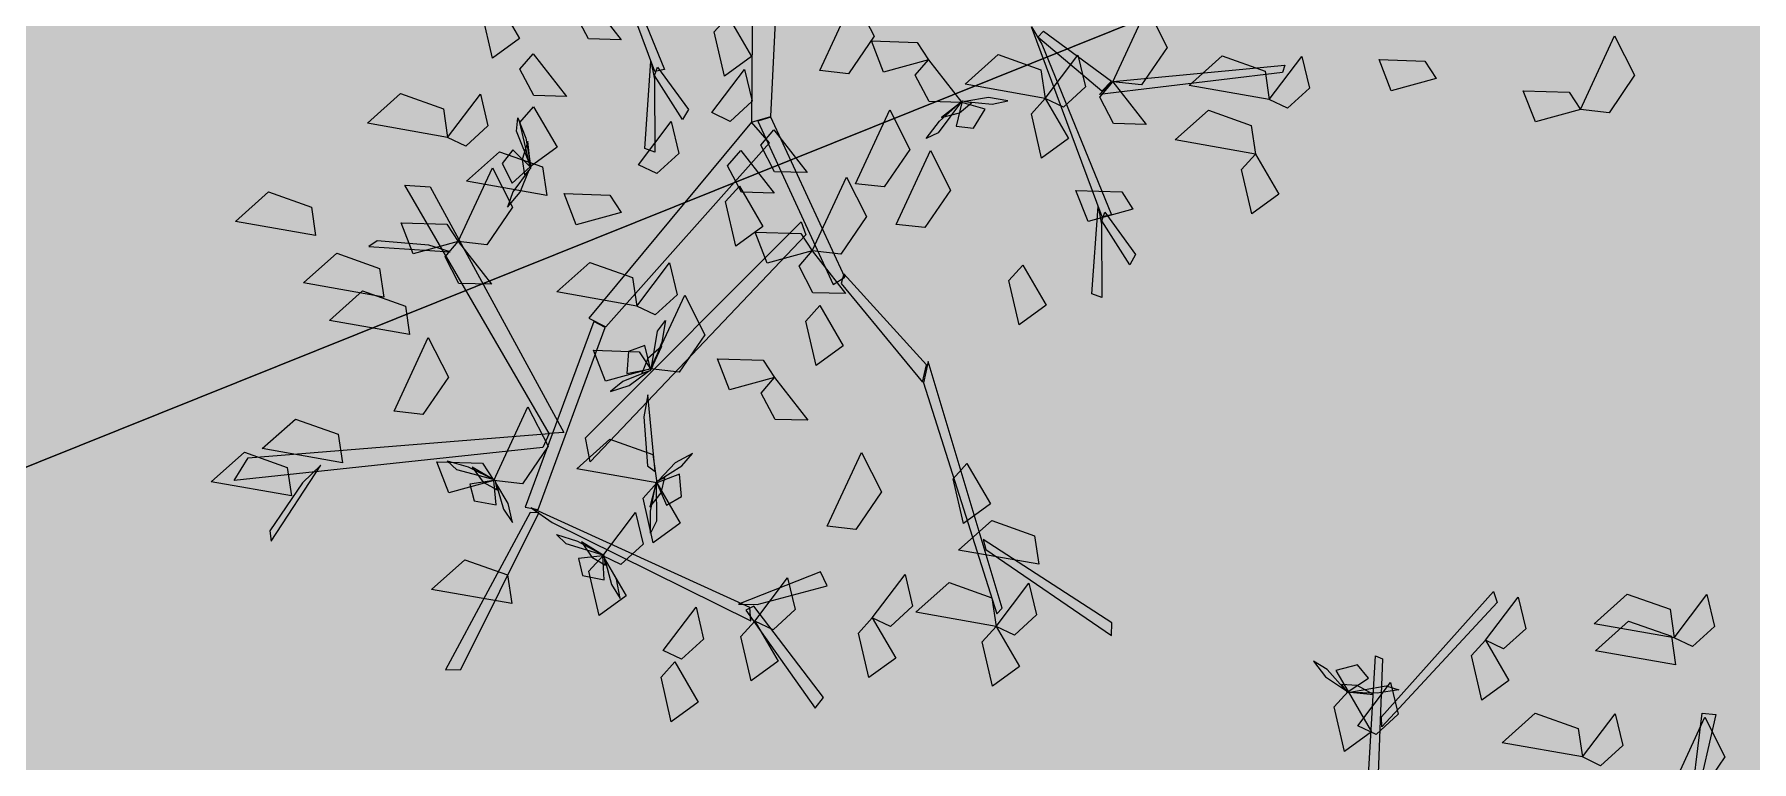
# Model space of a CAD drawing. Header units: metres. Extents: x 1851427 to 1852022, y 5183007 to 5183309.
# Drawn here: x 1851510.82 to 1851517.72, y 5183239.44 to 5183242.36 of the extents above; entities that cross this region are included whole.
import ezdxf

# ---------------------------------------------------------------- set-up
doc = ezdxf.new("R2010")
doc.units = ezdxf.units.M
doc.header["$LTSCALE"] = 2.5
for name, color, linetype in [('PRO_PAR_HAC', 7, 'CONTINUOUS'), ('PRO_VOI_APLAT', 7, 'CONTINUOUS'), ('PRO_VOI_VEG', 81, 'CONTINUOUS'), ('TN_', 94, 'CONTINUOUS')]:
    doc.layers.add(name, color=color, linetype=linetype)

# ---------------------------------------------------------------- blocks, each defined once
blk = doc.blocks.new('arbre4')
at = {"layer": 'PRO_VOI_VEG', "color": 42, "linetype": 'ByBlock', "lineweight": -2, "extrusion": (-0.36254, -0.748914, 0.5547), "elevation": 2.6522, "flags": 128}
for points in [[(-5.2239, 5.3855), (-4.8923, 7.02), (-4.8481, 6.9261), (-5.2018, 5.2915), (-5.2239, 5.3855)], [(-4.966, 3.657), (-5.386, 5.9491), (-5.3418, 5.9491), (-4.8702, 3.5349), (-4.966, 3.657)]]:
    blk.add_lwpolyline(points, close=True, dxfattribs=at)
at = {"layer": 'PRO_VOI_VEG', "linetype": 'ByBlock', "lineweight": -2, "extrusion": (0.632852, 0.167542, 0.755929), "flags": 128}
for points, elevation in [([(4.2174, 5.5067), (4.3904, 5.1642), (4.2037, 5.1887), (4.1359, 5.3971), (4.2174, 5.5067)], 2.1619), ([(3.8761, 5.3215), (4.0491, 4.979), (3.8624, 5.0035), (3.7946, 5.2119), (3.8761, 5.3215)], 3.5201), ([(3.9929, 7.1324), (4.1659, 6.7899), (3.9791, 6.8144), (3.9113, 7.0228), (3.9929, 7.1324)], 2.737), ([(3.402, 5.2745), (3.575, 4.932), (3.3882, 4.9565), (3.3204, 5.1649), (3.402, 5.2745)], 2.363), ([(-1.2153, 6.1317), (-1.0423, 5.7892), (-1.2291, 5.8137), (-1.2969, 6.0221), (-1.2153, 6.1317)], 5.812), ([(-0.8538, 5.1759), (-0.6808, 4.8334), (-0.8676, 4.8579), (-0.9354, 5.0663), (-0.8538, 5.1759)], 2.4484), ([(-1.7636, 2.9664), (-1.5906, 2.6238), (-1.7773, 2.6484), (-1.8451, 2.8568), (-1.7636, 2.9664)], 4.9608), ([(-2.1902, 3.1164), (-2.0172, 2.7738), (-2.204, 2.7984), (-2.2718, 3.0067), (-2.1902, 3.1164)], 6.9869), ([(-1.3605, 2.6479), (-1.1875, 2.3054), (-1.3742, 2.3299), (-1.442, 2.5383), (-1.3605, 2.6479)], 1.0322), ([(-2.1246, 6.0027), (-1.9516, 5.6602), (-2.1383, 5.6847), (-2.2061, 5.8931), (-2.1246, 6.0027)], 4.4873), ([(-3.4152, 5.7263), (-3.2422, 5.3838), (-3.4289, 5.4083), (-3.4967, 5.6167), (-3.4152, 5.7263)], 3.1695), ([(-4.0553, 4.899), (-3.8824, 4.5565), (-4.0691, 4.5811), (-4.1369, 4.7894), (-4.0553, 4.899)], 3.2871), ([(-4.2579, 4.4124), (-4.0849, 4.0699), (-4.2716, 4.0944), (-4.3394, 4.3028), (-4.2579, 4.4124)], 3.7085), ([(-4.0434, 7.2457), (-3.8704, 6.9032), (-4.0572, 6.9277), (-4.125, 7.1361), (-4.0434, 7.2457)], 5.1543), ([(-4.537, 4.9837), (-4.364, 4.6412), (-4.5507, 4.6658), (-4.6185, 4.8741), (-4.537, 4.9837)], 5.3697)]:
    blk.add_lwpolyline(points, close=True, dxfattribs=dict(at, elevation=elevation))
at = {"layer": 'PRO_VOI_VEG', "linetype": 'ByBlock', "lineweight": -2, "extrusion": (-0.095442, 0.360509, 0.92786), "flags": 128}
for points, elevation in [([(1.7182, -1.305), (2.1263, -1.5497), (1.8912, -1.6559), (1.6872, -1.4804), (1.7182, -1.305)], 7.1469), ([(1.7612, -0.2362), (2.1692, -0.4809), (1.9341, -0.5871), (1.7301, -0.4116), (1.7612, -0.2362)], 9.4063), ([(2.4402, -0.865), (2.8483, -1.1097), (2.6132, -1.2159), (2.4092, -1.0405), (2.4402, -0.865)], 6.9701), ([(2.3097, 3.6916), (2.7178, 3.4468), (2.4827, 3.3406), (2.2787, 3.5161), (2.3097, 3.6916)], 6.8952), ([(-1.0053, 3.759), (-0.5972, 3.5143), (-0.8323, 3.4081), (-1.0363, 3.5836), (-1.0053, 3.759)], 4.6237), ([(-2.2183, 4.6614), (-1.8102, 4.4167), (-2.0453, 4.3105), (-2.2493, 4.486), (-2.2183, 4.6614)], 5.7247), ([(1.8811, 4.0209), (2.2892, 3.7762), (2.0541, 3.67), (1.8501, 3.8455), (1.8811, 4.0209)], 6.3717), ([(3.2103, 3.6444), (3.6184, 3.3997), (3.3833, 3.2935), (3.1793, 3.469), (3.2103, 3.6444)], 6.0132), ([(-2.0413, 5.013), (-1.6333, 4.7683), (-1.8683, 4.6621), (-2.0724, 4.8376), (-2.0413, 5.013)], 5.8762), ([(2.956, 4.2829), (3.3641, 4.0382), (3.129, 3.932), (2.9249, 4.1074), (2.956, 4.2829)], 6.3648), ([(2.8862, 3.6731), (3.2943, 3.4284), (3.0592, 3.3222), (2.8552, 3.4976), (2.8862, 3.6731)], 4.1703), ([(1.6, 4.094), (2.0081, 3.8493), (1.773, 3.7431), (1.569, 3.9185), (1.6, 4.094)], 4.489), ([(3.4912, 4.3702), (3.8993, 4.1255), (3.6642, 4.0193), (3.4601, 4.1948), (3.4912, 4.3702)], 4.378), ([(3.8302, 4.4487), (4.2382, 4.204), (4.0032, 4.0978), (3.7991, 4.2733), (3.8302, 4.4487)], 4.3465), ([(1.8234, 4.4791), (2.2315, 4.2344), (1.9964, 4.1282), (1.7923, 4.3036), (1.8234, 4.4791)], 2.7729), ([(2.837, 5.3739), (3.245, 5.1292), (3.01, 5.023), (2.8059, 5.1984), (2.837, 5.3739)], 3.9746), ([(-0.0958, 6.0943), (0.3123, 5.8496), (0.0772, 5.7434), (-0.1268, 5.9188), (-0.0958, 6.0943)], 3.6851), ([(0.252, 6.3324), (0.6601, 6.0877), (0.425, 5.9815), (0.221, 6.1569), (0.252, 6.3324)], 3.5894)]:
    blk.add_lwpolyline(points, close=True, dxfattribs=dict(at, elevation=elevation))
at = {"layer": 'PRO_VOI_VEG', "linetype": 'ByBlock', "lineweight": -2, "extrusion": (0.843665, 0.223353, 0.488205), "flags": 128}
for points, elevation in [([(4.2174, 6.3088), (3.9549, 6.2031), (3.8991, 6.5793), (4.16, 6.5214), (4.2174, 6.3088)], 0.3811), ([(4.1968, 6.7192), (3.9343, 6.6134), (3.8784, 6.9896), (4.1394, 6.9318), (4.1968, 6.7192)], -0.3524), ([(-0.1897, 5.444), (-0.4522, 5.3383), (-0.5081, 5.7145), (-0.2471, 5.6566), (-0.1897, 5.444)], 0.9998), ([(-0.7234, 2.0725), (-0.9859, 1.9667), (-1.0417, 2.3429), (-0.7808, 2.2851), (-0.7234, 2.0725)], 0.5168), ([(-0.8503, 6.2345), (-1.1128, 6.1287), (-1.1687, 6.5049), (-0.9077, 6.4471), (-0.8503, 6.2345)], 1.4414), ([(-1.7636, 4.4768), (-2.026, 4.3711), (-2.0819, 4.7473), (-1.8209, 4.6894), (-1.7636, 4.4768)], 3.6562), ([(-1.6663, 5.3669), (-1.9288, 5.2612), (-1.9846, 5.6374), (-1.7237, 5.5795), (-1.6663, 5.3669)], 2.0649), ([(-2.46, 5.3933), (-2.7225, 5.2876), (-2.7783, 5.6638), (-2.5174, 5.6059), (-2.46, 5.3933)], 5.356), ([(-2.6258, 6.1114), (-2.8883, 6.0057), (-2.9441, 6.3819), (-2.6832, 6.324), (-2.6258, 6.1114)], 4.0724), ([(-2.4655, 5.2636), (-2.728, 5.1579), (-2.7838, 5.5341), (-2.5229, 5.4763), (-2.4655, 5.2636)], 2.2495), ([(-3.1219, 7.2801), (-3.3844, 7.1744), (-3.4402, 7.5506), (-3.1793, 7.4927), (-3.1219, 7.2801)], 1.9832), ([(-3.5987, 5.0186), (-3.8612, 4.9129), (-3.9171, 5.2891), (-3.6561, 5.2312), (-3.5987, 5.0186)], 2.6876), ([(-3.4152, 5.6727), (-3.6777, 5.567), (-3.7335, 5.9432), (-3.4726, 5.8853), (-3.4152, 5.6727)], 0.5909), ([(-4.0553, 5.725), (-4.3178, 5.6192), (-4.3737, 5.9954), (-4.1127, 5.9376), (-4.0553, 5.725)], 1.4249), ([(-4.2579, 6.596), (-4.5204, 6.4903), (-4.5763, 6.8665), (-4.3153, 6.8086), (-4.2579, 6.596)], 2.6498), ([(-4.1268, 5.5788), (-4.3893, 5.4731), (-4.4452, 5.8493), (-4.1842, 5.7914), (-4.1268, 5.5788)], 0.7589), ([(-4.537, 6.513), (-4.7995, 6.4072), (-4.8554, 6.7834), (-4.5944, 6.7256), (-4.537, 6.513)], 3.3545)]:
    blk.add_lwpolyline(points, close=True, dxfattribs=dict(at, elevation=elevation))
at = {"layer": 'PRO_VOI_VEG', "color": 6, "linetype": 'ByBlock', "lineweight": -2, "extrusion": (0.761179, 0.630584, 0.151559), "elevation": -0.6235, "flags": 128}
blk.add_lwpolyline([(5.3314, 5.8426), (5.4885, 5.7965), (5.5789, 5.9523), (5.4669, 6.0349), (5.3314, 5.8426)], close=True, dxfattribs=at)
at = {"layer": 'PRO_VOI_VEG', "color": 6, "linetype": 'ByBlock', "lineweight": -2, "extrusion": (0.291224, 0.822706, 0.488205), "elevation": 4.0382, "flags": 128}
blk.add_lwpolyline([(5.3295, 4.263), (5.237, 4.0489), (5.3184, 3.932), (5.4293, 4.0635), (5.3295, 4.263)], close=True, dxfattribs=at)
at = {"layer": 'PRO_VOI_VEG', "color": 6, "linetype": 'ByBlock', "lineweight": -2, "extrusion": (-0.331412, -0.936235, 0.116747), "elevation": -0.7624, "flags": 128}
blk.add_lwpolyline([(-5.3369, 5.8346), (-5.1853, 6.0601), (-5.2888, 6.2745), (-5.3775, 6.1205), (-5.3369, 5.8346)], close=True, dxfattribs=at)
at = {"layer": 'PRO_VOI_VEG', "color": 6, "linetype": 'ByBlock', "lineweight": -2, "extrusion": (-0.01986, 0.986115, 0.164872), "elevation": 4.1213, "flags": 128}
blk.add_lwpolyline([(4.4803, 5.0961), (4.2583, 4.9892), (4.1878, 5.1686), (4.3137, 5.2227), (4.4803, 5.0961)], close=True, dxfattribs=at)
at = {"layer": 'PRO_VOI_VEG', "color": 42, "linetype": 'ByBlock', "lineweight": -2, "extrusion": (0.633753, -0.39248, 0.666571), "elevation": -0.0925, "flags": 128}
blk.add_lwpolyline([(0.7218, 5.1645), (1.1056, 5.3791), (1.1351, 5.2695), (0.6443, 5.0784), (0.7218, 5.1645)], close=True, dxfattribs=at)
at = {"layer": 'PRO_VOI_VEG', "linetype": 'ByBlock', "lineweight": -2, "extrusion": (0.372929, 2.33322e-10, 0.92786), "elevation": 2.8319, "flags": 128}
blk.add_lwpolyline([(2.4314, 4.0896), (2.8395, 3.8449), (2.6044, 3.7387), (2.4004, 3.9142), (2.4314, 4.0896)], close=True, dxfattribs=at)
at = {"layer": 'PRO_VOI_VEG', "color": 42, "linetype": 'ByBlock', "lineweight": -2, "extrusion": (-0.798146, 0.353014, 0.488205), "flags": 128}
for points, elevation in [([(0.5368, 2.0471), (1.3252, 3.4928), (1.3547, 3.3958), (0.4631, 1.8628), (0.5368, 2.0471)], 2.2142), ([(0.4609, 6.004), (1.2494, 7.4496), (1.2789, 7.3526), (0.3872, 5.8196), (0.4609, 6.004)], 1.3369)]:
    blk.add_lwpolyline(points, close=True, dxfattribs=dict(at, elevation=elevation))
at = {"layer": 'PRO_VOI_VEG', "color": 42, "linetype": 'ByBlock', "lineweight": -2, "extrusion": (0.123326, 0.805569, 0.579526), "elevation": 0.4072, "flags": 128}
blk.add_lwpolyline([(0.1341, 0.9159), (0.0441, 3.1302), (-0.0637, 3.0582), (-0.0278, 0.9055), (0.1341, 0.9159)], close=True, dxfattribs=at)
at = {"layer": 'PRO_VOI_VEG', "linetype": 'ByBlock', "lineweight": -2, "extrusion": (-2.51831e-10, -0.654654, 0.755929), "elevation": 1.5187, "flags": 128}
blk.add_lwpolyline([(-1.1522, 0.4264), (-0.9792, 0.0839), (-1.1659, 0.1084), (-1.2337, 0.3168), (-1.1522, 0.4264)], close=True, dxfattribs=at)
at = {"layer": 'PRO_VOI_VEG', "linetype": 'ByBlock', "lineweight": -2, "extrusion": (0.372929, 2.33265e-10, 0.92786), "elevation": 3.1369, "flags": 128}
blk.add_lwpolyline([(-1.1918, 1.1054), (-0.7838, 0.8607), (-1.0189, 0.7545), (-1.2229, 0.9299), (-1.1918, 1.1054)], close=True, dxfattribs=at)
at = {"layer": 'PRO_VOI_VEG', "linetype": 'ByBlock', "lineweight": -2, "extrusion": (-2.5163e-10, -0.654654, 0.755929), "elevation": 6.5073, "flags": 128}
blk.add_lwpolyline([(-1.4892, 4.3476), (-1.3162, 4.0051), (-1.503, 4.0296), (-1.5708, 4.238), (-1.4892, 4.3476)], close=True, dxfattribs=at)
at = {"layer": 'PRO_VOI_VEG', "linetype": 'ByBlock', "lineweight": -2, "extrusion": (0.372929, -8.74769e-10, 0.92786), "elevation": 7.8909, "flags": 128}
blk.add_lwpolyline([(-1.3806, 1.2122), (-0.9725, 0.9675), (-1.2076, 0.8613), (-1.4116, 1.0368), (-1.3806, 1.2122)], close=True, dxfattribs=at)
at = {"layer": 'PRO_VOI_VEG', "color": 42, "linetype": 'ByBlock', "lineweight": -2, "extrusion": (-0.89221, -0.02421, 0.450971), "flags": 128}
for points, elevation in [([(1.1483, 3.2196), (1.5663, 3.1308), (1.5398, 3.0075), (1.044, 3.198), (1.1483, 3.2196)], 2.5642), ([(2.2374, 7.0329), (2.6553, 6.9441), (2.6289, 6.8208), (2.1331, 7.0114), (2.2374, 7.0329)], 1.7248)]:
    blk.add_lwpolyline(points, close=True, dxfattribs=dict(at, elevation=elevation))
at = {"layer": 'PRO_VOI_VEG', "linetype": 'ByBlock', "lineweight": -2, "extrusion": (9.90247e-10, -0.872729, 0.488205), "elevation": 5.043, "flags": 128}
blk.add_lwpolyline([(0.7712, 6.6051), (0.5088, 6.4994), (0.4529, 6.8756), (0.7139, 6.8177), (0.7712, 6.6051)], close=True, dxfattribs=at)
at = {"layer": 'PRO_VOI_VEG', "color": 42, "linetype": 'ByBlock', "lineweight": -2, "extrusion": (-0.888751, 0.393088, 0.235804), "elevation": -0.3147, "flags": 128}
blk.add_lwpolyline([(0.3872, 6.1157), (0.5272, 8.0824), (0.6009, 7.9435), (0.4314, 6.0409), (0.3872, 6.1157)], close=True, dxfattribs=at)
at = {"layer": 'PRO_VOI_VEG', "color": 42, "linetype": 'ByBlock', "lineweight": -2, "extrusion": (-0.900289, 0.398191, 0.175849), "flags": 128}
for points, elevation in [([(1.3252, 3.9299), (1.4947, 5.3399), (1.561, 5.2748), (1.3768, 3.9299), (1.3252, 3.9299)], 0.9752), ([(1.2494, 7.3821), (1.4189, 8.7921), (1.4852, 8.727), (1.301, 7.3821), (1.2494, 7.3821)], -1.1483)]:
    blk.add_lwpolyline(points, close=True, dxfattribs=dict(at, elevation=elevation))
at = {"layer": 'PRO_VOI_VEG', "linetype": 'ByBlock', "lineweight": -2, "extrusion": (4.78427e-09, -0.654654, 0.755929), "elevation": 6.6466, "flags": 128}
blk.add_lwpolyline([(0.7712, 4.1997), (0.9442, 3.8572), (0.7575, 3.8818), (0.6897, 4.0901), (0.7712, 4.1997)], close=True, dxfattribs=at)
at = {"layer": 'PRO_VOI_VEG', "color": 6, "linetype": 'ByBlock', "lineweight": -2, "extrusion": (-0.960342, -0.224855, 0.164872), "elevation": 2.9071, "flags": 128}
blk.add_lwpolyline([(1.2254, 5.9975), (1.0034, 5.8906), (0.9329, 6.0699), (1.0588, 6.124), (1.2254, 5.9975)], close=True, dxfattribs=at)
at = {"layer": 'PRO_VOI_VEG', "color": 42, "linetype": 'ByBlock', "lineweight": -2, "extrusion": (-0.853501, 0.377497, 0.359211), "elevation": 0.7196, "flags": 128}
blk.add_lwpolyline([(0.5272, 8.0527), (0.1072, 10.5556), (0.1514, 10.5556), (0.623, 7.9194), (0.5272, 8.0527)], close=True, dxfattribs=at)
at = {"layer": 'PRO_VOI_VEG', "linetype": 'ByBlock', "lineweight": -2, "extrusion": (9.90357e-10, -0.872729, 0.488205), "elevation": 5.0562, "flags": 128}
blk.add_lwpolyline([(3.6703, 5.9667), (3.4079, 5.861), (3.352, 6.2372), (3.613, 6.1793), (3.6703, 5.9667)], close=True, dxfattribs=at)
at = {"layer": 'PRO_VOI_VEG', "linetype": 'ByBlock', "lineweight": -2, "extrusion": (0.372929, 6.70649e-10, 0.92786), "elevation": 9.2136, "flags": 128}
blk.add_lwpolyline([(-1.7392, -1.1273), (-1.3311, -1.372), (-1.5662, -1.4782), (-1.7703, -1.3028), (-1.7392, -1.1273)], close=True, dxfattribs=at)
at = {"layer": 'PRO_VOI_VEG', "color": 6, "linetype": 'ByBlock', "lineweight": -2, "extrusion": (0.984735, -0.129102, 0.116747), "elevation": -0.5707, "flags": 128}
blk.add_lwpolyline([(-1.8163, 6.5056), (-1.6647, 6.731), (-1.7683, 6.9455), (-1.857, 6.7915), (-1.8163, 6.5056)], close=True, dxfattribs=at)
at = {"layer": 'PRO_VOI_VEG', "color": 42, "linetype": 'ByBlock', "lineweight": -2, "extrusion": (0.715812, 0.230111, 0.659289), "elevation": 1.31, "flags": 128}
blk.add_lwpolyline([(-1.3064, 2.5579), (-1.9997, 4.5127), (-2.081, 4.4029), (-1.4555, 2.4808), (-1.3064, 2.5579)], close=True, dxfattribs=at)
at = {"layer": 'PRO_VOI_VEG', "color": 42, "linetype": 'ByBlock', "lineweight": -2, "extrusion": (0.117148, 0.690201, 0.714072), "elevation": 0.9423, "flags": 128}
for points in [[(-0.0158, 2.9868), (-0.5345, 4.2377), (-0.5974, 4.1723), (-0.0875, 2.9468), (-0.0158, 2.9868)], [(-0.3516, 3.8619), (0.7588, 5.8409), (0.7985, 5.6534), (-0.3165, 3.7606), (-0.3516, 3.8619)]]:
    blk.add_lwpolyline(points, close=True, dxfattribs=at)
at = {"layer": 'PRO_VOI_VEG', "linetype": 'ByBlock', "lineweight": -2, "extrusion": (0.372929, -1.31215e-09, 0.92786), "flags": 128}
for points, elevation in [([(-1.8552, 2.7885), (-1.4471, 2.5438), (-1.6822, 2.4376), (-1.8862, 2.6131), (-1.8552, 2.7885)], 7.7453), ([(-2.0174, 3.74), (-1.6094, 3.4953), (-1.8444, 3.3891), (-2.0485, 3.5645), (-2.0174, 3.74)], 3.9482)]:
    blk.add_lwpolyline(points, close=True, dxfattribs=dict(at, elevation=elevation))
at = {"layer": 'PRO_VOI_VEG', "color": 6, "linetype": 'ByBlock', "lineweight": -2, "extrusion": (0.691544, -0.703267, 0.164872), "elevation": 2.9047, "flags": 128}
blk.add_lwpolyline([(-0.3312, 7.1829), (-0.5532, 7.076), (-0.6237, 7.2553), (-0.4979, 7.3094), (-0.3312, 7.1829)], close=True, dxfattribs=at)
at = {"layer": 'PRO_VOI_VEG', "color": 6, "linetype": 'ByBlock', "lineweight": -2, "extrusion": (-0.401921, 0.908201, 0.116747), "elevation": -0.7955, "flags": 128}
blk.add_lwpolyline([(-0.2899, 7.7088), (-0.1384, 7.9343), (-0.2419, 8.1488), (-0.3306, 7.9948), (-0.2899, 7.7088)], close=True, dxfattribs=at)
at = {"layer": 'PRO_VOI_VEG', "color": 6, "linetype": 'ByBlock', "lineweight": -2, "extrusion": (0.353183, -0.798071, 0.488205), "elevation": 5.1648, "flags": 128}
blk.add_lwpolyline([(0.2825, 5.7613), (0.1901, 5.5471), (0.2715, 5.4303), (0.3824, 5.5617), (0.2825, 5.7613)], close=True, dxfattribs=at)
at = {"layer": 'PRO_VOI_VEG', "color": 6, "linetype": 'ByBlock', "lineweight": -2, "extrusion": (-0.120391, -0.981089, 0.151559), "elevation": 2.4311, "flags": 128}
blk.add_lwpolyline([(1.1285, 7.2535), (1.2856, 7.2074), (1.376, 7.3632), (1.264, 7.4458), (1.1285, 7.2535)], close=True, dxfattribs=at)
at = {"layer": 'PRO_VOI_VEG', "linetype": 'ByBlock', "lineweight": -2, "extrusion": (-4.92672e-09, -0.654654, 0.755929), "elevation": 6.7802, "flags": 128}
blk.add_lwpolyline([(1.818, 4.0455), (1.991, 3.703), (1.8042, 3.7275), (1.7365, 3.9359), (1.818, 4.0455)], close=True, dxfattribs=at)
at = {"layer": 'PRO_VOI_VEG', "color": 6, "linetype": 'ByBlock', "lineweight": -2, "extrusion": (-0.865324, 0.113447, 0.488205), "elevation": 4.2767, "flags": 128}
blk.add_lwpolyline([(1.8089, 4.9189), (1.7165, 4.7047), (1.7978, 4.5879), (1.9088, 4.7193), (1.8089, 4.9189)], close=True, dxfattribs=at)
at = {"layer": 'PRO_VOI_VEG', "linetype": 'ByBlock', "lineweight": -2, "extrusion": (-2.51659e-10, -0.654654, 0.755929), "elevation": 4.1288, "flags": 128}
blk.add_lwpolyline([(-0.1438, 1.5758), (0.0292, 1.2333), (-0.1576, 1.2578), (-0.2253, 1.4662), (-0.1438, 1.5758)], close=True, dxfattribs=at)
at = {"layer": 'PRO_VOI_VEG', "color": 42, "linetype": 'ByBlock', "lineweight": -2, "extrusion": (0.467607, -0.569947, 0.67565), "elevation": 4.1436, "flags": 128}
blk.add_lwpolyline([(-3.2067, 2.3733), (-2.8223, 4.7475), (-2.7247, 4.5887), (-3.1414, 2.2936), (-3.2067, 2.3733)], close=True, dxfattribs=at)
at = {"layer": 'PRO_VOI_VEG', "color": 6, "linetype": 'ByBlock', "lineweight": -2, "extrusion": (-0.77532, 0.613114, 0.151559), "elevation": 1.1712, "flags": 128}
blk.add_lwpolyline([(2.252, 6.2642), (2.4091, 6.2181), (2.4995, 6.3739), (2.3875, 6.4566), (2.252, 6.2642)], close=True, dxfattribs=at)
at = {"layer": 'PRO_VOI_VEG', "linetype": 'ByBlock', "lineweight": -2, "extrusion": (1.09031e-10, -0.654654, 0.755929), "elevation": 6.9341, "flags": 128}
blk.add_lwpolyline([(-0.342, 3.8678), (-0.169, 3.5253), (-0.3558, 3.5498), (-0.4236, 3.7582), (-0.342, 3.8678)], close=True, dxfattribs=at)
at = {"layer": 'PRO_VOI_VEG', "linetype": 'ByBlock', "lineweight": -2, "extrusion": (-3.21724e-09, -0.872729, 0.488205), "elevation": 5.4862, "flags": 128}
blk.add_lwpolyline([(4.482, 6.2449), (4.2195, 6.1392), (4.1637, 6.5154), (4.4246, 6.4575), (4.482, 6.2449)], close=True, dxfattribs=at)
at = {"layer": 'PRO_VOI_VEG', "linetype": 'ByBlock', "lineweight": -2, "extrusion": (0.372929, 1.77868e-09, 0.92786), "elevation": 3.2759, "flags": 128}
blk.add_lwpolyline([(-2.1056, 0.7597), (-1.6975, 0.515), (-1.9326, 0.4088), (-2.1366, 0.5843), (-2.1056, 0.7597)], close=True, dxfattribs=at)
at = {"layer": 'PRO_VOI_VEG', "linetype": 'ByBlock', "lineweight": -2, "extrusion": (9.9025e-10, -0.872729, 0.488205), "flags": 128}
for points, elevation in [([(-1.0531, 2.6869), (-1.3155, 2.5812), (-1.3714, 2.9574), (-1.1104, 2.8995), (-1.0531, 2.6869)], 3.7029), ([(0.0247, 2.5397), (-0.2377, 2.434), (-0.2936, 2.8102), (-0.0327, 2.7523), (0.0247, 2.5397)], 3.9661)]:
    blk.add_lwpolyline(points, close=True, dxfattribs=dict(at, elevation=elevation))
at = {"layer": 'PRO_VOI_VEG', "linetype": 'ByBlock', "lineweight": -2, "extrusion": (0.372929, 2.33267e-10, 0.92786), "elevation": 4.7025, "flags": 128}
blk.add_lwpolyline([(-2.2215, 1.8634), (-1.8134, 1.6187), (-2.0485, 1.5125), (-2.2525, 1.6879), (-2.2215, 1.8634)], close=True, dxfattribs=at)
at = {"layer": 'PRO_VOI_VEG', "linetype": 'ByBlock', "lineweight": -2, "extrusion": (-3.21725e-09, -0.872729, 0.488205), "flags": 128}
for points, elevation in [([(-1.9978, 3.4295), (-2.2603, 3.3238), (-2.3161, 3.7), (-2.0552, 3.6421), (-1.9978, 3.4295)], 4.2301), ([(-0.951, 2.6381), (-1.2135, 2.5324), (-1.2694, 2.9086), (-1.0084, 2.8507), (-0.951, 2.6381)], 4.7174)]:
    blk.add_lwpolyline(points, close=True, dxfattribs=dict(at, elevation=elevation))
at = {"layer": 'PRO_VOI_VEG', "color": 42, "linetype": 'ByBlock', "lineweight": -2, "extrusion": (0.64699, -0.584454, 0.489712), "elevation": 2.7052, "flags": 128}
blk.add_lwpolyline([(-2.9553, 5.3285), (-3.1179, 5.8389), (-3.1744, 5.874), (-2.9114, 5.0814), (-2.9553, 5.3285)], close=True, dxfattribs=at)
at = {"layer": 'PRO_VOI_VEG', "linetype": 'ByBlock', "lineweight": -2, "extrusion": (-2.51652e-10, -0.654654, 0.755929), "elevation": 5.8288, "flags": 128}
blk.add_lwpolyline([(-1.9978, 2.3791), (-1.8248, 2.0365), (-2.0115, 2.0611), (-2.0793, 2.2695), (-1.9978, 2.3791)], close=True, dxfattribs=at)
at = {"layer": 'PRO_VOI_VEG', "linetype": 'ByBlock', "lineweight": -2, "extrusion": (9.90251e-10, -0.872729, 0.488205), "flags": 128}
for points, elevation in [([(1.8787, 4.4069), (1.6162, 4.3012), (1.5604, 4.6774), (1.8213, 4.6196), (1.8787, 4.4069)], 4.8938), ([(-0.2458, 3.7736), (-0.5083, 3.6679), (-0.5642, 4.0441), (-0.3032, 3.9862), (-0.2458, 3.7736)], 5.4695)]:
    blk.add_lwpolyline(points, close=True, dxfattribs=dict(at, elevation=elevation))
at = {"layer": 'PRO_VOI_VEG', "linetype": 'ByBlock', "lineweight": -2, "extrusion": (-4.92671e-09, -0.654654, 0.755929), "flags": 128}
for points, elevation in [([(0.0247, 2.5212), (0.1977, 2.1787), (0.011, 2.2032), (-0.0568, 2.4116), (0.0247, 2.5212)], 6.3046), ([(-0.2458, 0.7992), (-0.0728, 0.4567), (-0.2596, 0.4813), (-0.3274, 0.6896), (-0.2458, 0.7992)], 5.4003)]:
    blk.add_lwpolyline(points, close=True, dxfattribs=dict(at, elevation=elevation))
at = {"layer": 'PRO_VOI_VEG', "color": 42, "linetype": 'ByBlock', "lineweight": -2, "extrusion": (-0.708702, 0.594292, 0.380209), "elevation": -0.1795, "flags": 128}
blk.add_lwpolyline([(1.7418, 4.0115), (1.9291, 5.8754), (1.8347, 5.7712), (1.6866, 3.9569), (1.7418, 4.0115)], close=True, dxfattribs=at)
at = {"layer": 'PRO_VOI_VEG', "linetype": 'ByBlock', "lineweight": -2, "extrusion": (0.372929, 1.77869e-09, 0.92786), "elevation": 3.9185, "flags": 128}
blk.add_lwpolyline([(-2.8291, 2.5999), (-2.4211, 2.3552), (-2.6561, 2.249), (-2.8602, 2.4245), (-2.8291, 2.5999)], close=True, dxfattribs=at)
at = {"layer": 'PRO_VOI_VEG', "linetype": 'ByBlock', "lineweight": -2, "extrusion": (0.372929, 2.33268e-10, 0.92786), "elevation": 2.9444, "flags": 128}
blk.add_lwpolyline([(-2.9622, 3.8098), (-2.5541, 3.565), (-2.7892, 3.4588), (-2.9932, 3.6343), (-2.9622, 3.8098)], close=True, dxfattribs=at)
at = {"layer": 'PRO_VOI_VEG', "color": 42, "linetype": 'ByBlock', "lineweight": -2, "extrusion": (0.61949, 0.103981, 0.778087), "elevation": 2.2461, "flags": 128}
for points in [[(-2.2906, 3.9436), (-3.2312, 4.7621), (-3.2626, 4.6739), (-2.3395, 3.8728), (-2.2906, 3.9436)], [(-2.9243, 4.5299), (-2.6846, 6.8004), (-2.5776, 6.6586), (-2.8544, 4.4601), (-2.9243, 4.5299)]]:
    blk.add_lwpolyline(points, close=True, dxfattribs=at)
at = {"layer": 'PRO_VOI_VEG', "color": 6, "linetype": 'ByBlock', "lineweight": -2, "extrusion": (-0.937099, 0.307673, 0.164872), "elevation": 0.7776, "flags": 128}
blk.add_lwpolyline([(2.9866, 4.5535), (2.7646, 4.4466), (2.6941, 4.6259), (2.82, 4.6801), (2.9866, 4.5535)], close=True, dxfattribs=at)
at = {"layer": 'PRO_VOI_VEG', "color": 6, "linetype": 'ByBlock', "lineweight": -2, "extrusion": (-0.67993, 0.547131, 0.488205), "elevation": 1.3471, "flags": 128}
blk.add_lwpolyline([(2.8004, 4.5235), (2.7079, 4.3093), (2.7893, 4.1925), (2.9002, 4.3239), (2.8004, 4.5235)], close=True, dxfattribs=at)
at = {"layer": 'PRO_VOI_VEG', "color": 6, "linetype": 'ByBlock', "lineweight": -2, "extrusion": (0.773757, -0.622632, 0.116747), "elevation": 1.5696, "flags": 128}
blk.add_lwpolyline([(-2.8077, 4.4665), (-2.6562, 4.6919), (-2.7597, 4.9064), (-2.8484, 4.7524), (-2.8077, 4.4665)], close=True, dxfattribs=at)
at = {"layer": 'PRO_VOI_VEG', "color": 6, "linetype": 'ByBlock', "lineweight": -2, "extrusion": (-0.343079, 0.926999, 0.151559), "elevation": -1.6061, "flags": 128}
blk.add_lwpolyline([(1.8903, 4.894), (2.0475, 4.8479), (2.1378, 5.0037), (2.0259, 5.0864), (1.8903, 4.894)], close=True, dxfattribs=at)
at = {"layer": 'PRO_VOI_VEG', "color": 42, "linetype": 'ByBlock', "lineweight": -2, "extrusion": (-0.69055, 0.517001, 0.505816), "elevation": 0.7271, "flags": 128}
for points in [[(2.0587, 5.7834), (2.9491, 7.8955), (2.9065, 7.9111), (1.9406, 5.6968), (2.0587, 5.7834)], [(2.6735, 7.3969), (2.7007, 9.1258), (2.6383, 9.0488), (2.6323, 7.3121), (2.6735, 7.3969)]]:
    blk.add_lwpolyline(points, close=True, dxfattribs=at)
at = {"layer": 'PRO_VOI_VEG', "linetype": 'ByBlock', "lineweight": -2, "extrusion": (0.372929, 1.77872e-09, 0.92786), "elevation": 5.0784, "flags": 128}
blk.add_lwpolyline([(-3.4013, 4.0843), (-2.9932, 3.8396), (-3.2283, 3.7334), (-3.4323, 3.9089), (-3.4013, 4.0843)], close=True, dxfattribs=at)
at = {"layer": 'PRO_VOI_VEG', "color": 42, "linetype": 'ByBlock', "lineweight": -2, "extrusion": (0.124848, 0.849428, 0.512724), "elevation": -0.4391, "flags": 128}
blk.add_lwpolyline([(0.5482, 5.5351), (0.5064, 6.0797), (0.4602, 6.1345), (0.5351, 5.2847), (0.5482, 5.5351)], close=True, dxfattribs=at)
at = {"layer": 'PRO_VOI_VEG', "color": 42, "linetype": 'ByBlock', "lineweight": -2, "extrusion": (0.750363, 0.284537, 0.596652), "elevation": 0.241, "flags": 128}
blk.add_lwpolyline([(-2.0561, 6.994), (-2.2266, 7.4737), (-2.2837, 7.5056), (-2.0083, 6.7608), (-2.0561, 6.994)], close=True, dxfattribs=at)
at = {"layer": 'PRO_VOI_VEG', "linetype": 'ByBlock', "lineweight": -2, "extrusion": (9.90252e-10, -0.872729, 0.488205), "elevation": 5.2168, "flags": 128}
blk.add_lwpolyline([(-1.8958, 2.3588), (-2.1583, 2.2531), (-2.2141, 2.6293), (-1.9532, 2.5714), (-1.8958, 2.3588)], close=True, dxfattribs=at)
at = {"layer": 'PRO_VOI_VEG', "color": 6, "linetype": 'ByBlock', "lineweight": -2, "extrusion": (-0.395699, -0.90346, 0.164872), "elevation": 4.5799, "flags": 128}
blk.add_lwpolyline([(-0.37, 3.9179), (-0.592, 3.811), (-0.6625, 3.9903), (-0.5366, 4.0445), (-0.37, 3.9179)], close=True, dxfattribs=at)
at = {"layer": 'PRO_VOI_VEG', "color": 6, "linetype": 'ByBlock', "lineweight": -2, "extrusion": (0.693632, 0.710806, 0.116747), "elevation": -3.1887, "flags": 128}
blk.add_lwpolyline([(-1.0261, 5.0258), (-0.8745, 5.2513), (-0.978, 5.4657), (-1.0667, 5.3117), (-1.0261, 5.0258)], close=True, dxfattribs=at)
at = {"layer": 'PRO_VOI_VEG', "color": 6, "linetype": 'ByBlock', "lineweight": -2, "extrusion": (0.497589, -0.85407, 0.151559), "elevation": 3.5984, "flags": 128}
blk.add_lwpolyline([(-2.5704, 6.8441), (-2.4133, 6.798), (-2.3229, 6.9538), (-2.4349, 7.0364), (-2.5704, 6.8441)], close=True, dxfattribs=at)
at = {"layer": 'PRO_VOI_VEG', "color": 6, "linetype": 'ByBlock', "lineweight": -2, "extrusion": (-0.609521, -0.624612, 0.488205), "elevation": 5.5284, "flags": 128}
blk.add_lwpolyline([(1.0187, 2.1845), (0.9263, 1.9703), (1.0076, 1.8535), (1.1185, 1.9849), (1.0187, 2.1845)], close=True, dxfattribs=at)
at = {"layer": 'PRO_VOI_VEG', "color": 6, "linetype": 'ByBlock', "lineweight": -2, "extrusion": (-0.955509, -0.253047, 0.151559), "elevation": 3.3624, "flags": 128}
blk.add_lwpolyline([(2.8191, 4.1322), (2.9762, 4.0861), (3.0665, 4.2419), (2.9546, 4.3245), (2.8191, 4.1322)], close=True, dxfattribs=at)
at = {"layer": 'PRO_VOI_VEG', "color": 6, "linetype": 'ByBlock', "lineweight": -2, "extrusion": (0.763992, -0.421868, 0.488205), "elevation": 4.3083, "flags": 128}
blk.add_lwpolyline([(-3.5163, 5.9794), (-3.6087, 5.7653), (-3.5273, 5.6484), (-3.4164, 5.7799), (-3.5163, 5.9794)], close=True, dxfattribs=at)
at = {"layer": 'PRO_VOI_VEG', "linetype": 'ByBlock', "lineweight": -2, "extrusion": (0.372929, -1.31216e-09, 0.92786), "elevation": 5.7831, "flags": 128}
blk.add_lwpolyline([(-3.8049, 2.3312), (-3.3969, 2.0864), (-3.6319, 1.9802), (-3.836, 2.1557), (-3.8049, 2.3312)], close=True, dxfattribs=at)
at = {"layer": 'PRO_VOI_VEG', "color": 6, "linetype": 'ByBlock', "lineweight": -2, "extrusion": (0.976083, -0.141702, 0.164872), "elevation": 0.7578, "flags": 128}
blk.add_lwpolyline([(-3.5849, 7.3108), (-3.8069, 7.2039), (-3.8774, 7.3832), (-3.7515, 7.4374), (-3.5849, 7.3108)], close=True, dxfattribs=at)
at = {"layer": 'PRO_VOI_VEG', "color": 6, "linetype": 'ByBlock', "lineweight": -2, "extrusion": (-0.869419, 0.480084, 0.116747), "elevation": 0.026, "flags": 128}
blk.add_lwpolyline([(3.5089, 7.3829), (3.6604, 7.6084), (3.5569, 7.8228), (3.4682, 7.6689), (3.5089, 7.3829)], close=True, dxfattribs=at)
at = {"layer": 'PRO_VOI_VEG', "color": 42, "linetype": 'ByBlock', "lineweight": -2, "extrusion": (0.777245, 0.333464, 0.533566), "elevation": -0.0008, "flags": 128}
blk.add_lwpolyline([(-2.6382, 5.5886), (-3.2152, 7.1795), (-3.2534, 7.0318), (-2.663, 5.5072), (-2.6382, 5.5886)], close=True, dxfattribs=at)
at = {"layer": 'PRO_VOI_VEG', "color": 42, "linetype": 'ByBlock', "lineweight": -2, "extrusion": (-0.337138, 0.359844, 0.869971), "elevation": 3.3126, "flags": 128}
blk.add_lwpolyline([(3.6593, 3.7129), (3.3029, 5.115), (3.2496, 5.0518), (3.6795, 3.5442), (3.6593, 3.7129)], close=True, dxfattribs=at)
at = {"layer": 'PRO_VOI_VEG', "color": 6, "linetype": 'ByBlock', "lineweight": -2, "extrusion": (-0.424212, -0.890428, 0.164872), "elevation": 4.868, "flags": 128}
blk.add_lwpolyline([(0.4922, 4.5123), (0.2702, 4.4054), (0.1997, 4.5847), (0.3256, 4.6389), (0.4922, 4.5123)], close=True, dxfattribs=at)
at = {"layer": 'PRO_VOI_VEG', "color": 6, "linetype": 'ByBlock', "lineweight": -2, "extrusion": (0.715872, 0.688402, 0.116747), "elevation": -2.9858, "flags": 128}
blk.add_lwpolyline([(-1.8985, 5.6401), (-1.7469, 5.8656), (-1.8505, 6.08), (-1.9392, 5.9261), (-1.8985, 5.6401)], close=True, dxfattribs=at)
at = {"layer": 'PRO_VOI_VEG', "color": 6, "linetype": 'ByBlock', "lineweight": -2, "extrusion": (-0.629064, -0.604925, 0.488205), "elevation": 5.7246, "flags": 128}
blk.add_lwpolyline([(1.8911, 2.801), (1.7987, 2.5868), (1.88, 2.47), (1.991, 2.6014), (1.8911, 2.801)], close=True, dxfattribs=at)
at = {"layer": 'PRO_VOI_VEG', "color": 6, "linetype": 'ByBlock', "lineweight": -2, "extrusion": (-0.963068, -0.222551, 0.151559), "elevation": 2.9058, "flags": 128}
blk.add_lwpolyline([(3.5014, 4.8434), (3.6585, 4.7973), (3.7488, 4.9531), (3.6369, 5.0358), (3.5014, 4.8434)], close=True, dxfattribs=at)
at = {"layer": 'PRO_VOI_VEG', "color": 42, "linetype": 'ByBlock', "lineweight": -2, "extrusion": (0.11427, 0.52295, 0.844669), "elevation": 2.2674, "flags": 128}
blk.add_lwpolyline([(-0.4699, 6.4342), (-0.8545, 6.2418), (-0.8043, 6.1529), (-0.3651, 6.448), (-0.4699, 6.4342)], close=True, dxfattribs=at)
at = {"layer": 'PRO_VOI_VEG', "color": 42, "linetype": 'ByBlock', "lineweight": -2, "extrusion": (-0.429529, 0.712039, 0.555433), "elevation": 0.1677, "flags": 128}
blk.add_lwpolyline([(2.6312, 6.333), (2.6314, 7.5727), (2.5584, 7.5319), (2.5804, 6.3444), (2.6312, 6.333)], close=True, dxfattribs=at)

msp = doc.modelspace()

# ---------------------------------------------------------------- hatches: boundary and pattern name
at = {"layer": 'PRO_PAR_HAC'}
h = msp.add_hatch(color=41, dxfattribs=at)
h.dxf.hatch_style = 1
h.paths.add_polyline_path([(1851538.9338, 5183251.64), (1851540.1372, 5183256.493), (1851535.2842, 5183257.6964), (1851533.8257, 5183251.8146), (1851514.3285, 5183256.6493), (1851520.1798, 5183275.941), (1851523.8674, 5183277.7796), (1851518.7433, 5183279.6573), (1851510.2941, 5183251.8868), (1851507.4752, 5183237.3927), (1851507.0065, 5183234.9827), (1851502.018, 5183220.8867), (1851502.0405, 5183220.8743), (1851503.3297, 5183224.5084), (1851507.8661, 5183237.2958), (1851533.7833, 5183230.8691), (1851534.9867, 5183235.7221)])
h = msp.add_hatch(color=94, dxfattribs=at)
h.dxf.hatch_style = 1
h.paths.add_polyline_path([(1851531.1926, 5183241.1962), (1851530.7547, 5183241.9229), (1851509.3868, 5183247.2215), (1851507.0065, 5183234.9827), (1851502.018, 5183220.8867), (1851502.0405, 5183220.8743), (1851503.3297, 5183224.5084), (1851507.8661, 5183237.2958), (1851528.9302, 5183232.0725)])
at = {"layer": 'PRO_VOI_APLAT'}
h = msp.add_hatch(color=81, dxfattribs=at)
h.dxf.hatch_style = 1
h.paths.add_polyline_path([(1851509.3715, 5183247.1429), (1851530.6484, 5183241.8669), (1851531.1518, 5183241.0314), (1851528.9302, 5183232.0725), (1851507.8661, 5183237.2958), (1851502.0405, 5183220.8743), (1851502.018, 5183220.8867), (1851507.0065, 5183234.9827)])

# ---------------------------------------------------------------- linework, layer by layer
at = {"layer": 'TN_'}
for points in [[(1851507.1671, 5183240.4542, 303.18), (1851511.475, 5183253.2556, 303.49), (1851510.2764, 5183253.443, 303.62)], [(1851507.8583, 5183240.2833, 303.13), (1851511.475, 5183253.2556, 303.49), (1851507.1671, 5183240.4542, 303.18)], [(1851512.3653, 5183252.9982, 303.39), (1851511.475, 5183253.2556, 303.49), (1851507.8583, 5183240.2833, 303.13)], [(1851513.2871, 5183252.6786, 302.98), (1851512.3653, 5183252.9982, 303.39), (1851507.8583, 5183240.2833, 303.13)], [(1851507.8583, 5183240.2833, 303.13), (1851508.9194, 5183239.8713, 302.74), (1851513.2871, 5183252.6786, 302.98)], [(1851508.9194, 5183239.8713, 302.74), (1851527.2771, 5183247.2492, 302.71), (1851513.2871, 5183252.6786, 302.98)], [(1851508.9194, 5183239.8713, 302.74), (1851525.0499, 5183234.4669, 302.36), (1851527.2771, 5183247.2492, 302.71)], [(1851504.4012, 5183227.9289, 302.48), (1851525.0499, 5183234.4669, 302.36), (1851508.9194, 5183239.8713, 302.74)]]:
    msp.add_3dface(points, dxfattribs=at)

# ---------------------------------------------------------------- block references
at = {"layer": 'PRO_VOI_VEG', "xscale": 0.7, "yscale": 0.7, "rotation": 4.25280910832236}
for p in [(1851513.8107, 5183243.0392), (1851519.4306, 5183237.7629)]:
    msp.add_blockref('arbre4', p, dxfattribs=at)

doc.saveas('drawing.dxf')
